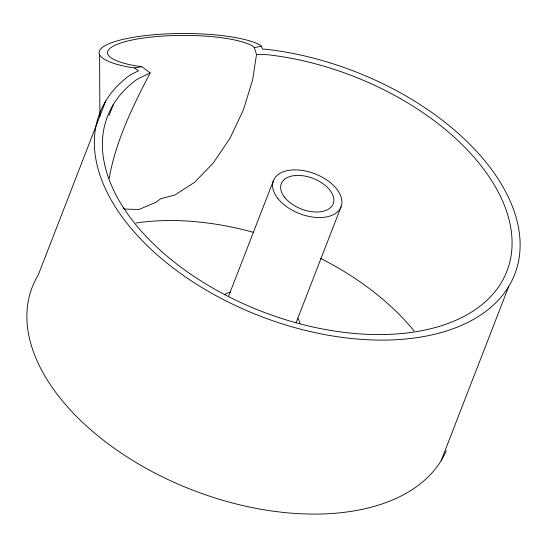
<?xml version="1.0" encoding="UTF-8"?>
<svg xmlns="http://www.w3.org/2000/svg" width="547" height="547" viewBox="0 0 547 547"><rect width="100%" height="100%" fill="white"/><g stroke="black" fill="none" stroke-linecap="round" stroke-linejoin="round"><path stroke-width="0.82" d="M109.188 178.363C115.759 140.921 132.812 106.344 150.165 72.867L141.789 66.672L135.615 65.845A75.055 17.005 -0.2 0 1 138.2 38.858A75.055 17.005 -0.2 0 1 252.536 45.955L254.252 47.534L256.502 54.454L252.68 79.732L243.394 109.879L229.972 138.268L213.337 162.965L194.609 182.281L175.074 194.91L160.613 198.766L156.066 202.233L138.911 209.501L124.743 209.057L123.444 208.024M105.762 100.928L38.283 274.909A222.602 131.157 21.2 0 0 179.395 484.676A222.602 131.157 21.2 0 0 446.236 450.79M109.065 115.567L113.386 104.443M228.625 296.159L273.397 180.742M296.009 322.894L341.089 206.677M441.238 460.471L508.717 286.491M150.165 72.867L137.112 79.281A214.185 126.193 21.2 0 0 241.083 302.676A214.185 126.193 21.2 0 0 511.616 251.743A214.185 126.193 21.2 0 0 267.606 54.714L256.502 54.454M134.507 67.91L138.459 70.836L130.425 74.782A222.602 131.157 21.2 0 0 238.478 306.956A222.602 131.157 21.2 0 0 519.65 254.02A222.602 131.157 21.2 0 0 266.047 49.251L262.471 49.168L261.541 46.297L260.386 45.23A83.479 18.913 -0.2 0 0 133.215 37.34A83.479 18.913 -0.2 0 0 130.35 67.356L134.507 67.91L141.789 66.672M254.252 47.534L261.541 46.297M99.609 54.789L99.869 116.32M224.79 294.443A44.663 26.318 21.2 0 1 230.595 291.913M297.787 318.204A44.663 26.318 21.2 0 1 300.071 323.284M135.971 223.012A214.185 126.193 21.2 0 1 253.446 232.352M320.651 258.389A214.185 126.193 21.2 0 1 414.045 330.942M284.802 197.529A27.829 16.396 21.2 0 0 330.853 207.299A27.829 16.396 21.2 0 0 306.067 176.305A27.829 16.396 21.2 0 0 284.802 197.529M278.013 198.684A36.246 21.354 21.2 0 0 337.998 211.415A36.246 21.354 21.2 0 0 305.711 171.033A36.246 21.354 21.2 0 0 278.013 198.684"/></g></svg>
